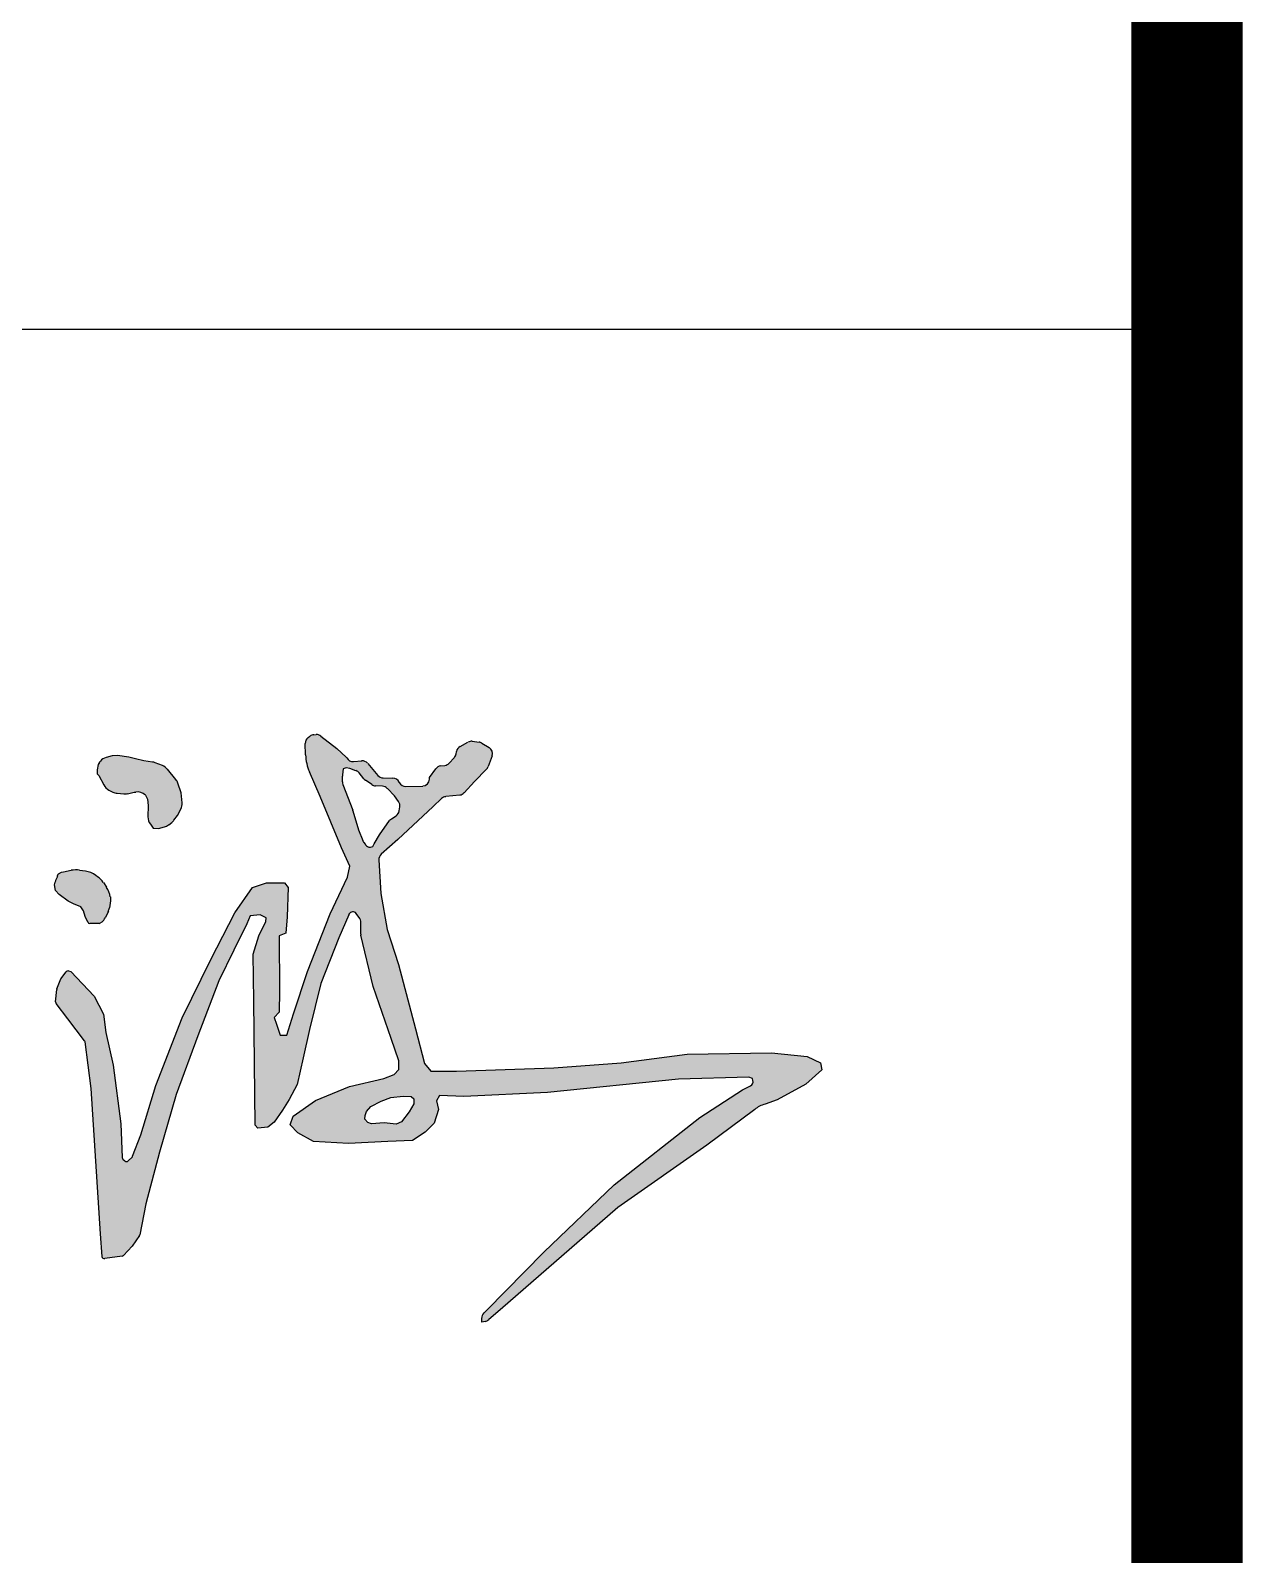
# Model space of a CAD drawing. Extents: x 1036631 to 1215829, y 649019 to 896649.
# Drawn here: x 1154309 to 1155399, y 812418 to 813789 of the extents above; entities that cross this region are included whole.
import ezdxf

# ---------------------------------------------------------------- set-up
doc = ezdxf.new("R2010")
doc.units = 0
doc.header["$LTSCALE"] = 1000
doc.header["$MEASUREMENT"] = 0
for name, color, linetype in [('TWT_TITLE', 7, 'Continuous'), ('图框', 7, 'Continuous'), ('签名', 7, 'Continuous')]:
    doc.layers.add(name, color=color, linetype=linetype)

msp = doc.modelspace()

# ---------------------------------------------------------------- hatches: boundary and pattern name
at = {"layer": '签名'}
h = msp.add_hatch(color=4, dxfattribs=at)
h.paths.add_polyline_path([(1154605.3, 812990, -0.161092), (1154606.2, 812987.5), (1154606.2, 812975.9, 0.059171), (1154606.3, 812974.9), (1154617.4, 812928.8), (1154633.6, 812882.2), (1154640.3, 812862.1), (1154640.3, 812854.1), (1154636.3, 812849.6), (1154626.9, 812846), (1154596, 812838.9), (1154565.6, 812826.4), (1154545.5, 812812.1), (1154542.8, 812804.5), (1154549.5, 812797.3), (1154563.8, 812789.3), (1154595.1, 812787.5), (1154630.5, 812789.3), (1154652.8, 812790.2), (1154664, 812797.8), (1154672.1, 812805.8), (1154676.1, 812818.3), (1154674.3, 812825.9), (1154677, 812830.8), (1154698.9, 812829.9), (1154774, 812833.5), (1154891.8, 812845.6), (1154955.2, 812847.3), (1154958.4, 812846), (1154958.8, 812844.2, -0.351664), (1154956.6, 812839.4), (1154949.4, 812835.8), (1154911.2, 812811), (1154834, 812750.4), (1154770.8, 812689.9), (1154719.2, 812637.6), (1154716.8, 812635.2, 0.182737), (1154714.9, 812630.4), (1154714.9, 812627.1), (1154718.1, 812627.6, 0.107749), (1154721.3, 812629.3), (1154731.4, 812638), (1154837.2, 812730), (1154917.5, 812786.1), (1154960.5, 812818.1, -0.146318), (1154969.8, 812822.9), (1154980.5, 812826.8), (1155006.3, 812841.1), (1155020.9, 812853.8), (1155019.6, 812860.2), (1155007.5, 812865.9), (1154975.6, 812869.1), (1154899.7, 812867.9), (1154840.3, 812860.2), (1154779.7, 812855.8), (1154692.3, 812852.6), (1154669.3, 812852.6), (1154663.6, 812859.6), (1154655.3, 812890.8), (1154640.2, 812948.5), (1154629.9, 812980), (1154624.3, 813012.6), (1154622.5, 813042.7, -0.229187), (1154624.6, 813047.8), (1154639.4, 813061.1), (1154671.3, 813090.6), (1154678.9, 813097.9, -0.163206), (1154682.6, 813099.6), (1154695.2, 813101, 0.182466), (1154699.2, 813103.1), (1154708.4, 813113.3), (1154719.3, 813124.2, 0.112028), (1154720.8, 813126.6), (1154724.2, 813136.2, 0.355152), (1154721.5, 813143.8), (1154715.1, 813147.6, 0.105653), (1154712.6, 813148.5), (1154706.5, 813149.3, 0.158327), (1154702.6, 813148.5), (1154695.5, 813144.7, 0.229319), (1154692.3, 813140.1), (1154692, 813137.9, -0.149826), (1154690.3, 813134.6), (1154685.6, 813129.6, -0.170427), (1154681.8, 813127.7), (1154678, 813127.2, 0.205569), (1154673.7, 813124.6), (1154668.1, 813116.9), (1154668, 813115.1, -0.389723), (1154661.9, 813109.1), (1154646.8, 813108.6, -0.298366), (1154640.8, 813112.3), (1154640.7, 813112.5, 0.282824), (1154635.1, 813116.2), (1154626.3, 813116.4, -0.213806), (1154621.6, 813118.6), (1154612.4, 813129.5, 0.241802), (1154607, 813131.7), (1154599.7, 813131.1, -0.296225), (1154593.6, 813134.4), (1154593.1, 813135.2), (1154584.8, 813142.8), (1154570.3, 813154, 0.183189), (1154566, 813155.4), (1154563.9, 813155.2, 0.143474), (1154560.5, 813154), (1154558.8, 813152.7, 0.248651), (1154556.2, 813147.4), (1154556.6, 813137.1, 0.093275), (1154560, 813121.8), (1154569.6, 813099.6), (1154588.8, 813053.4), (1154596.3, 813037.1), (1154594.3, 813027.1), (1154578.7, 812994.2), (1154558.4, 812942.4), (1154545.6, 812904.2), (1154539.6, 812885.1), (1154533.6, 812885.1), (1154530.4, 812895), (1154528.4, 812901), (1154532.8, 812905.8), (1154533.2, 812924.5), (1154532.8, 812974.3), (1154538.8, 812976.7), (1154540, 812991.5), (1154540.8, 813017.8), (1154537.6, 813022.1), (1154521.3, 813022.1), (1154508.9, 813017.8), (1154493, 812995), (1154471.4, 812953.2), (1154445.5, 812900.5), (1154421.9, 812839.9), (1154408.4, 812795.3), (1154400.8, 812775.7), (1154397, 812772, -0.398668), (1154394.1, 812771.9), (1154392.3, 812773.6, -0.202683), (1154391.6, 812775.1), (1154390.4, 812805.2), (1154383.6, 812858.2), (1154376.9, 812887.4), (1154374.9, 812903.8), (1154366.5, 812920.1), (1154345.4, 812942.4), (1154343.4, 812942.8, 0.27777), (1154341.4, 812942), (1154336.5, 812935.8), (1154332.9, 812926.7, 0.073618), (1154332.8, 812926.1), (1154331.8, 812915, 0.189344), (1154332.2, 812913.5), (1154342.9, 812899.7), (1154358.2, 812879.6), (1154363.8, 812837.1), (1154372.2, 812706.5), (1154373.5, 812686, 0.436729), (1154375.9, 812684.1), (1154391.5, 812686.3, 0.16879), (1154392.7, 812686.9), (1154400.7, 812695.3), (1154407.2, 812704.8, 0.102966), (1154407.5, 812705.6), (1154412.8, 812733.3), (1154425.3, 812779.8), (1154440.1, 812831.8), (1154459.8, 812884.5), (1154478.6, 812933.8), (1154492.1, 812961.5), (1154503.7, 812985.2), (1154506.8, 812992.4), (1154515.8, 812993.2), (1154521.1, 812990.6), (1154520.7, 812987.4), (1154514.4, 812974.5), (1154509.5, 812957.9), (1154510, 812915.9), (1154511.3, 812804.1), (1154513.6, 812801.4), (1154522.5, 812802.3), (1154528.3, 812806.8), (1154535.9, 812817.5), (1154541.7, 812827.3), (1154548.9, 812840.7), (1154554.3, 812864.6), (1154560.1, 812890.1), (1154570.4, 812931.6), (1154586.5, 812972.7), (1154595.3, 812993.3, -0.469667), (1154601.6, 812995.1)])
h.paths.add_polyline_path([(1154614.8, 813054.2, -0.288827), (1154610.4, 813056.4), (1154608.7, 813058.7, -0.065977), (1154607.9, 813060.2), (1154604.1, 813069.8), (1154599.1, 813086.8, 0.044379), (1154598.7, 813087.8, -0.024291), (1154599, 813087.3), (1154590, 813110.5, -0.091237), (1154589.6, 813112.8), (1154589.6, 813118.6), (1154590.5, 813124.7), (1154593, 813125.4), (1154596.4, 813124.8), (1154601.8, 813122.9, -0.144533), (1154604.8, 813120.9), (1154608.9, 813115.7, 0.074132), (1154610.3, 813114.5), (1154616.2, 813110.4, 0.138918), (1154619.5, 813109.3), (1154625.7, 813109, -0.194331), (1154630.1, 813107), (1154636.5, 813100.2), (1154640.1, 813095.2, -0.202294), (1154641.3, 813090.4), (1154640.7, 813086.7, -0.204654), (1154638, 813082.4), (1154633.7, 813079.6, 0.089425), (1154632.1, 813078), (1154623, 813065.1), (1154618.3, 813057), (1154617, 813054.8)], flags=16)
h.paths.add_polyline_path([(1154644.2, 812830.2), (1154651.6, 812829.9), (1154654, 812827.8), (1154654, 812823.3), (1154649.8, 812816.2), (1154642.9, 812807.1), (1154638.1, 812805), (1154627.2, 812806.1), (1154615.8, 812805.3), (1154612.4, 812806.4), (1154609.7, 812809.5), (1154610, 812812.7), (1154611.4, 812816.4), (1154615.3, 812820.9), (1154624.6, 812825.7), (1154633.3, 812828.9)], flags=16)
h.paths.add_polyline_path([(1154412.5, 813100.9), (1154414.5, 813097.4), (1154415, 813091.5), (1154414.8, 813081.4, 0.170281), (1154417, 813074.7), (1154419.6, 813071.2), (1154424.2, 813070.9), (1154429.6, 813072.3, 0.103189), (1154433.5, 813074.2), (1154436.2, 813076.4, 0.062296), (1154438.1, 813078.3), (1154441.4, 813082.5), (1154444.4, 813088.3, 0.141144), (1154445.5, 813094.1), (1154444.8, 813103), (1154441.8, 813111.7, 0.087273), (1154440, 813114.9), (1154432.3, 813124.3, 0.128318), (1154427.9, 813127.5), (1154421.3, 813130.1, 0.060575), (1154418.8, 813130.7), (1154411.2, 813131.8), (1154403.7, 813133.5), (1154397.7, 813135.2), (1154387.3, 813136.6), (1154382.7, 813136.4), (1154377.1, 813134.9), (1154375.6, 813134.2, 0.142069), (1154371.1, 813130.4), (1154369.9, 813128.6), (1154369.2, 813123.8), (1154369.2, 813120.2), (1154370.6, 813118.7), (1154375.1, 813110.1, 0.158988), (1154379.7, 813105.5), (1154383.3, 813103.7, 0.091187), (1154387, 813102.6), (1154393.1, 813102, 0.078859), (1154396.4, 813102.2), (1154402.5, 813103.5), (1154403.8, 813103.7, -0.22636)], flags=17)
h.paths.add_polyline_path([(1154348, 813003.3), (1154354.4, 813000.6), (1154356.9, 812996.9), (1154358.4, 812991.7), (1154360.6, 812986.8, 0.295053), (1154362.6, 812985.5), (1154370.9, 812985.5, 0.162181), (1154372.2, 812986), (1154373.3, 812986.8, 0.119743), (1154376.4, 812990.6), (1154379.2, 812996.3, 0.078472), (1154380.2, 812999.5), (1154381.1, 813006), (1154381, 813009.4, 0.110904), (1154377.6, 813018), (1154374.7, 813022.3, 0.087686), (1154369.5, 813027.6), (1154367.8, 813028.9, 0.119431), (1154358.6, 813032.7), (1154353.2, 813033.5, 0.087256), (1154345.9, 813033.3), (1154338.8, 813031.9), (1154337.2, 813031.6), (1154334.5, 813030), (1154333.3, 813027.9, 0.064845), (1154331.4, 813022.7), (1154330.8, 813020.2), (1154331.7, 813015.3), (1154335.1, 813011.6), (1154343.1, 813005.5)])

# ---------------------------------------------------------------- linework, layer by layer
at = {"layer": 'TWT_TITLE', "const_width": 100}
msp.add_lwpolyline([(1099449.1, 784418.7), (1155349.1, 784418.7), (1155349.1, 824418.7), (1099449.1, 824418.7)], close=True, dxfattribs=at)
at = {"layer": '图框', "color": 0}
msp.add_line((1149649.1, 813519.9), (1155327.1, 813519.9), dxfattribs=at)
at = {"layer": '图框', "color": 4, "const_width": 98.6}
msp.add_lwpolyline([(1149649.1, 824418.7), (1155349.1, 824418.7), (1155349.1, 784418.7), (1149649.1, 784418.7)], close=True, dxfattribs=at)
at = {"layer": '签名', "color": 4}
for p, q in [((1154558.8, 813152.7, -1062.2), (1154560.5, 813154, -1062.2)), ((1154563.9, 813155.2, -1062.2), (1154566, 813155.4, -1062.2)), ((1154570.3, 813154, -1062.2), (1154584.8, 813142.8, -1062.2)), ((1154387.3, 813136.6, -1062.2), (1154382.7, 813136.4, -1062.2)), ((1154397.7, 813135.2, -1062.2), (1154387.3, 813136.6, -1062.2)), ((1154556.6, 813137.1, -1062.2), (1154556.2, 813147.4, -1062.2)), ((1154584.8, 813142.8, -1062.2), (1154593.1, 813135.2, -1062.2)), ((1154692, 813137.9, -1062.2), (1154692.3, 813140.1, -1062.2)), ((1154695.5, 813144.7, -1062.2), (1154702.6, 813148.5, -1062.2)), ((1154706.5, 813149.3, -1062.2), (1154712.6, 813148.5, -1062.2)), ((1154715.1, 813147.6, -1062.2), (1154721.5, 813143.8, -1062.2)), ((1154369.9, 813128.6, -1062.2), (1154369.2, 813123.8, -1062.2)), ((1154369.2, 813123.8, -1062.2), (1154369.2, 813120.2, -1062.2)), ((1154371.1, 813130.4, -1062.2), (1154369.9, 813128.6, -1062.2)), ((1154377.1, 813134.9, -1062.2), (1154375.6, 813134.2, -1062.2)), ((1154382.7, 813136.4, -1062.2), (1154377.1, 813134.9, -1062.2)), ((1154403.7, 813133.5, -1062.2), (1154397.7, 813135.2, -1062.2)), ((1154411.2, 813131.8, -1062.2), (1154403.7, 813133.5, -1062.2)), ((1154418.8, 813130.7, -1062.2), (1154411.2, 813131.8, -1062.2)), ((1154427.9, 813127.5, -1062.2), (1154421.3, 813130.1, -1062.2)), ((1154440, 813114.9, -1062.2), (1154432.3, 813124.3, -1062.2)), ((1154590.5, 813124.7, -1062.2), (1154589.7, 813119.1, -1062.2)), ((1154593, 813125.4, -1062.2), (1154590.5, 813124.7, -1062.2)), ((1154596.4, 813124.8, -1062.2), (1154593, 813125.4, -1062.2)), ((1154593.1, 813135.2, -1062.2), (1154593.6, 813134.4, -1062.2)), ((1154601.8, 813122.9, -1062.2), (1154596.4, 813124.8, -1062.2)), ((1154599.7, 813131.1, -1062.2), (1154607, 813131.7, -1062.2)), ((1154612.4, 813129.5, -1062.2), (1154621.6, 813118.6, -1062.2)), ((1154668.1, 813116.9, -1062.2), (1154673.7, 813124.6, -1062.2)), ((1154678, 813127.2, -1062.2), (1154681.8, 813127.7, -1062.2)), ((1154685.6, 813129.6, -1062.2), (1154690.3, 813134.6, -1062.2)), ((1154719.3, 813124.2, -1062.2), (1154708.4, 813113.3, -1062.2)), ((1154724.2, 813136.2, -1062.2), (1154720.8, 813126.6, -1062.2)), ((1154369.2, 813120.2, -1062.2), (1154370.6, 813118.7, -1062.2)), ((1154370.6, 813118.7, -1062.2), (1154375.1, 813110.1, -1062.2)), ((1154444.8, 813103, -1062.2), (1154441.8, 813111.7, -1062.2)), ((1154569.6, 813099.6, -1062.2), (1154560, 813121.8, -1062.2)), ((1154589.6, 813118.1, -1062.2), (1154589.6, 813112.8, -1062.2)), ((1154590, 813110.5, -1062.2), (1154599, 813087.3, -1062.2)), ((1154608.9, 813115.7, -1062.2), (1154604.8, 813120.9, -1062.2)), ((1154616.2, 813110.4, -1062.2), (1154610.3, 813114.5, -1062.2)), ((1154625.7, 813109, -1062.2), (1154619.5, 813109.3, -1062.2)), ((1154626.3, 813116.4, -1062.2), (1154635.1, 813116.2, -1062.2)), ((1154640.7, 813112.5, -1062.2), (1154640.8, 813112.3, -1062.2)), ((1154646.8, 813108.6, -1062.2), (1154661.9, 813109.1, -1062.2)), ((1154668, 813115.1, -1062.2), (1154668.1, 813116.9, -1062.2)), ((1154708.4, 813113.3, -1062.2), (1154699.2, 813103.1, -1062.2)), ((1154379.7, 813105.5, -1062.2), (1154383.3, 813103.7, -1062.2)), ((1154387, 813102.6, -1062.2), (1154393.1, 813102, -1062.2)), ((1154396.4, 813102.2, -1062.2), (1154402.5, 813103.5, -1062.2)), ((1154402.5, 813103.5, -1062.2), (1154403.8, 813103.7, -1062.2)), ((1154412.5, 813100.9, -1062.2), (1154414.5, 813097.4, -1062.2)), ((1154414.5, 813097.4, -1062.2), (1154415, 813091.5, -1062.2)), ((1154445.5, 813094.1, -1062.2), (1154444.8, 813103, -1062.2)), ((1154588.8, 813053.4, -1062.2), (1154569.6, 813099.6, -1062.2)), ((1154636.5, 813100.2, -1062.2), (1154630.1, 813107, -1062.2)), ((1154640.1, 813095.2, -1062.2), (1154636.5, 813100.2, -1062.2)), ((1154678.9, 813097.9, -1062.2), (1154671.3, 813090.6, -1062.2)), ((1154695.2, 813101, -1062.2), (1154682.6, 813099.6, -1062.2)), ((1154415, 813091.5, -1062.2), (1154414.8, 813081.4, -1062.2)), ((1154438.1, 813078.3, -1062.2), (1154441.4, 813082.5, -1062.2)), ((1154441.4, 813082.5, -1062.2), (1154444.4, 813088.3, -1062.2)), ((1154599.1, 813086.8, -1062.2), (1154604.1, 813069.8, -1062.2)), ((1154633.7, 813079.6, -1062.2), (1154638, 813082.4, -1062.2)), ((1154671.3, 813090.6, -1062.2), (1154639.4, 813061.1, -1062.2)), ((1154640.7, 813086.7, -1062.2), (1154641.3, 813090.4, -1062.2)), ((1154417, 813074.7, -1062.2), (1154419.6, 813071.2, -1062.2)), ((1154419.6, 813071.2, -1062.2), (1154424.2, 813070.9, -1062.2)), ((1154424.2, 813070.9, -1062.2), (1154429.6, 813072.3, -1062.2)), ((1154433.5, 813074.2, -1062.2), (1154436.2, 813076.4, -1062.2)), ((1154604.1, 813069.8, -1062.2), (1154607.9, 813060.2, -1062.2)), ((1154623, 813065.1, -1062.2), (1154632.1, 813078, -1062.2)), ((1154608.7, 813058.7, -1062.2), (1154610.4, 813056.4, -1062.2)), ((1154614.8, 813054.2, -1062.2), (1154617, 813054.8, -1062.2)), ((1154617, 813054.8, -1062.2), (1154618.3, 813057, -1062.2)), ((1154618.3, 813057, -1062.2), (1154623, 813065.1, -1062.2)), ((1154639.4, 813061.1, -1062.2), (1154624.6, 813047.8, -1062.2)), ((1154596.3, 813037.1, -1062.2), (1154588.8, 813053.4, -1062.2)), ((1154622.5, 813042.7, -1062.2), (1154624.3, 813012.6, -1062.2)), ((1154333.3, 813027.9, -1062.2), (1154334.5, 813030, -1062.2)), ((1154334.5, 813030, -1062.2), (1154337.2, 813031.6, -1062.2)), ((1154337.2, 813031.6, -1062.2), (1154338.8, 813031.9, -1062.2)), ((1154338.8, 813031.9, -1062.2), (1154345.9, 813033.3, -1062.2)), ((1154353.2, 813033.5, -1062.2), (1154358.6, 813032.7, -1062.2)), ((1154367.8, 813028.9, -1062.2), (1154369.5, 813027.6, -1062.2)), ((1154578.7, 812994.2, -1062.2), (1154594.3, 813027.1, -1062.2)), ((1154594.3, 813027.1, -1062.2), (1154596.3, 813037.1, -1062.2)), ((1154330.8, 813020.2, -1062.2), (1154331.4, 813022.7, -1062.2)), ((1154331.7, 813015.3, -1062.2), (1154330.8, 813020.2, -1062.2)), ((1154335.1, 813011.6, -1062.2), (1154331.7, 813015.3, -1062.2)), ((1154374.7, 813022.3, -1062.2), (1154377.6, 813018, -1062.2)), ((1154493, 812995, -1062.2), (1154508.9, 813017.8, -1062.2)), ((1154508.9, 813017.8, -1062.2), (1154521.3, 813022.1, -1062.2)), ((1154521.3, 813022.1, -1062.2), (1154537.6, 813022.1, -1062.2)), ((1154537.6, 813022.1, -1062.2), (1154540.8, 813017.8, -1062.2)), ((1154540.8, 813017.8, -1062.2), (1154540, 812991.5, -1062.2)), ((1154343.1, 813005.5, -1062.2), (1154335.1, 813011.6, -1062.2)), ((1154348, 813003.3, -1062.2), (1154343.1, 813005.5, -1062.2)), ((1154354.4, 813000.6, -1062.2), (1154348, 813003.3, -1062.2)), ((1154356.9, 812996.9, -1062.2), (1154354.4, 813000.6, -1062.2)), ((1154381.1, 813006, -1062.2), (1154380.2, 812999.5, -1062.2)), ((1154381, 813009.4, -1062.2), (1154381.1, 813006, -1062.2)), ((1154624.3, 813012.6, -1062.2), (1154629.9, 812980, -1062.2)), ((1154358.4, 812991.7, -1062.2), (1154356.9, 812996.9, -1062.2)), ((1154360.6, 812986.8, -1062.2), (1154358.4, 812991.7, -1062.2)), ((1154373.3, 812986.8, -1062.2), (1154372.2, 812986, -1062.2)), ((1154379.2, 812996.3, -1062.2), (1154376.4, 812990.6, -1062.2)), ((1154471.4, 812953.2, -1062.2), (1154493, 812995, -1062.2)), ((1154506.8, 812992.4, -1062.2), (1154503.7, 812985.2, -1062.2)), ((1154515.8, 812993.2, -1062.2), (1154506.8, 812992.4, -1062.2)), ((1154514.4, 812974.5, -1062.2), (1154520.7, 812987.4, -1062.2)), ((1154521.1, 812990.6, -1062.2), (1154515.8, 812993.2, -1062.2)), ((1154520.7, 812987.4, -1062.2), (1154521.1, 812990.6, -1062.2)), ((1154540, 812991.5, -1062.2), (1154538.8, 812976.7, -1062.2)), ((1154558.4, 812942.4, -1062.2), (1154578.7, 812994.2, -1062.2)), ((1154595.3, 812993.3, -1062.2), (1154586.5, 812972.7, -1062.2)), ((1154602, 812994.5, -1062.2), (1154601.4, 812995.3, -1062.2)), ((1154605.4, 812989.9, -1062.2), (1154602, 812994.5, -1062.2)), ((1154606.2, 812975.9, -1062.2), (1154606.2, 812987.5, -1062.2)), ((1154370.9, 812985.5, -1062.2), (1154362.6, 812985.5, -1062.2)), ((1154503.7, 812985.2, -1062.2), (1154492.1, 812961.5, -1062.2)), ((1154509.5, 812957.9, -1062.2), (1154514.4, 812974.5, -1062.2)), ((1154538.8, 812976.7, -1062.2), (1154532.8, 812974.3, -1062.2)), ((1154532.8, 812974.3, -1062.2), (1154533.2, 812924.5, -1062.2)), ((1154586.5, 812972.7, -1062.2), (1154570.4, 812931.6, -1062.2)), ((1154617.4, 812928.8, -1062.2), (1154606.3, 812974.9, -1062.2)), ((1154629.9, 812980, -1062.2), (1154640.2, 812948.5, -1062.2)), ((1154492.1, 812961.5, -1062.2), (1154478.6, 812933.8, -1062.2)), ((1154445.5, 812900.5, -1062.2), (1154471.4, 812953.2, -1062.2)), ((1154510, 812915.9, -1062.2), (1154509.5, 812957.9, -1062.2)), ((1154640.2, 812948.5, -1062.2), (1154655.3, 812890.8, -1062.2)), ((1154332.9, 812926.7, -1062.2), (1154336.5, 812935.8, -1062.2)), ((1154336.5, 812935.8, -1062.2), (1154341.4, 812942, -1062.2)), ((1154343.4, 812942.8, -1062.2), (1154345.4, 812942.4, -1062.2)), ((1154345.4, 812942.4, -1062.2), (1154366.5, 812920.1, -1062.2)), ((1154478.6, 812933.8, -1062.2), (1154459.8, 812884.5, -1062.2)), ((1154545.6, 812904.2, -1062.2), (1154558.4, 812942.4, -1062.2)), ((1154570.4, 812931.6, -1062.2), (1154560.1, 812890.1, -1062.2)), ((1154331.8, 812915, -1062.2), (1154332.8, 812926.1, -1062.2)), ((1154366.5, 812920.1, -1062.2), (1154374.9, 812903.8, -1062.2)), ((1154533.2, 812924.5, -1062.2), (1154532.8, 812905.8, -1062.2)), ((1154633.6, 812882.2, -1062.2), (1154617.4, 812928.8, -1062.2)), ((1154342.9, 812899.7, -1062.2), (1154332.2, 812913.5, -1062.2)), ((1154374.9, 812903.8, -1062.2), (1154376.9, 812887.4, -1062.2)), ((1154511.3, 812804.1, -1062.2), (1154510, 812915.9, -1062.2)), ((1154532.8, 812905.8, -1062.2), (1154528.4, 812901, -1062.2)), ((1154539.6, 812885.1, -1062.2), (1154545.6, 812904.2, -1062.2)), ((1154357.9, 812880.1, -1062.2), (1154342.9, 812899.7, -1062.2)), ((1154421.9, 812839.9, -1062.2), (1154445.5, 812900.5, -1062.2)), ((1154528.4, 812901, -1062.2), (1154530.4, 812895, -1062.2)), ((1154530.4, 812895, -1062.2), (1154533.6, 812885.1, -1062.2)), ((1154560.1, 812890.1, -1062.2), (1154554.3, 812864.6, -1062.2)), ((1154655.3, 812890.8, -1062.2), (1154663.6, 812859.6, -1062.2)), ((1154363.8, 812837.1, -1062.2), (1154358.3, 812879.1, -1062.2)), ((1154376.9, 812887.4, -1062.2), (1154383.6, 812858.2, -1062.2)), ((1154459.8, 812884.5, -1062.2), (1154440.1, 812831.8, -1062.2)), ((1154533.6, 812885.1, -1062.2), (1154539.6, 812885.1, -1062.2)), ((1154640.3, 812862.1, -1062.2), (1154633.6, 812882.2, -1062.2)), ((1154554.3, 812864.6, -1062.2), (1154548.9, 812840.7, -1062.2)), ((1154840.3, 812860.2, -1062.2), (1154899.7, 812867.9, -1062.2)), ((1154899.7, 812867.9, -1062.2), (1154975.6, 812869.1, -1062.2)), ((1154975.6, 812869.1, -1062.2), (1155007.5, 812865.9, -1062.2)), ((1155007.5, 812865.9, -1062.2), (1155019.6, 812860.2, -1062.2)), ((1154383.6, 812858.2, -1062.2), (1154390.4, 812805.2, -1062.2)), ((1154626.9, 812846, -1062.2), (1154636.3, 812849.6, -1062.2)), ((1154636.3, 812849.6, -1062.2), (1154640.3, 812854.1, -1062.2)), ((1154640.3, 812854.1, -1062.2), (1154640.3, 812862.1, -1062.2)), ((1154663.6, 812859.6, -1062.2), (1154669.3, 812852.6, -1062.2)), ((1154669.3, 812852.6, -1062.2), (1154692.3, 812852.6, -1062.2)), ((1154692.3, 812852.6, -1062.2), (1154779.7, 812855.8, -1062.2)), ((1154779.7, 812855.8, -1062.2), (1154840.3, 812860.2, -1062.2)), ((1155020.9, 812853.8, -1062.2), (1155006.3, 812841.1, -1062.2)), ((1155019.6, 812860.2, -1062.2), (1155020.9, 812853.8, -1062.2)), ((1154372.2, 812706.5, -1062.2), (1154363.8, 812837.1, -1062.2)), ((1154408.4, 812795.3, -1062.2), (1154421.9, 812839.9, -1062.2)), ((1154548.9, 812840.7, -1062.2), (1154541.7, 812827.3, -1062.2)), ((1154565.6, 812826.4, -1062.2), (1154596, 812838.9, -1062.2)), ((1154596, 812838.9, -1062.2), (1154626.9, 812846, -1062.2)), ((1154891.8, 812845.6, -1062.2), (1154774, 812833.5, -1062.2)), ((1154955.2, 812847.3, -1062.2), (1154891.8, 812845.6, -1062.2)), ((1154911.2, 812811, -1062.2), (1154949.4, 812835.8, -1062.2)), ((1154949.4, 812835.8, -1062.2), (1154956.6, 812839.4, -1062.2)), ((1154958.4, 812846, -1062.2), (1154955.2, 812847.3, -1062.2)), ((1154958.8, 812844.2, -1062.2), (1154958.4, 812846, -1062.2)), ((1155006.3, 812841.1, -1062.2), (1154980.5, 812826.8, -1062.2)), ((1154440.1, 812831.8, -1062.2), (1154425.3, 812779.8, -1062.2)), ((1154541.7, 812827.3, -1062.2), (1154535.9, 812817.5, -1062.2)), ((1154545.5, 812812.1, -1062.2), (1154565.6, 812826.4, -1062.2)), ((1154615.3, 812820.9, -1062.2), (1154624.6, 812825.7, -1062.2)), ((1154624.6, 812825.7, -1062.2), (1154633.3, 812828.9, -1062.2)), ((1154633.3, 812828.9, -1062.2), (1154644.2, 812830.2, -1062.2)), ((1154644.2, 812830.2, -1062.2), (1154651.6, 812829.9, -1062.2)), ((1154654, 812823.3, -1062.2), (1154649.8, 812816.2, -1062.2)), ((1154651.6, 812829.9, -1062.2), (1154654, 812827.8, -1062.2)), ((1154654, 812827.8, -1062.2), (1154654, 812823.3, -1062.2)), ((1154677, 812830.8, -1062.2), (1154674.3, 812825.9, -1062.2)), ((1154674.3, 812825.9, -1062.2), (1154676.1, 812818.3, -1062.2)), ((1154698.9, 812829.9, -1062.2), (1154677, 812830.8, -1062.2)), ((1154774, 812833.5, -1062.2), (1154698.9, 812829.9, -1062.2)), ((1154980.5, 812826.8, -1062.2), (1154969.8, 812822.9, -1062.2)), ((1154535.9, 812817.5, -1062.2), (1154528.3, 812806.8, -1062.2)), ((1154542.8, 812804.5, -1062.2), (1154545.5, 812812.1, -1062.2)), ((1154609.7, 812809.5, -1062.2), (1154610, 812812.7, -1062.2)), ((1154612.4, 812806.4, -1062.2), (1154609.7, 812809.5, -1062.2)), ((1154610, 812812.7, -1062.2), (1154611.4, 812816.4, -1062.2)), ((1154611.4, 812816.4, -1062.2), (1154615.3, 812820.9, -1062.2)), ((1154649.8, 812816.2, -1062.2), (1154642.9, 812807.1, -1062.2)), ((1154676.1, 812818.3, -1062.2), (1154672.1, 812805.8, -1062.2)), ((1154834, 812750.4, -1062.2), (1154911.2, 812811, -1062.2)), ((1154960.5, 812818.1, -1062.2), (1154917.5, 812786.1, -1062.2)), ((1154390.4, 812805.2, -1062.2), (1154391.6, 812775.1, -1062.2)), ((1154401, 812776.2, -1062.2), (1154408.4, 812795.3, -1062.2)), ((1154513.6, 812801.4, -1062.2), (1154511.3, 812804.1, -1062.2)), ((1154522.5, 812802.3, -1062.2), (1154513.6, 812801.4, -1062.2)), ((1154528.3, 812806.8, -1062.2), (1154522.5, 812802.3, -1062.2)), ((1154549.5, 812797.3, -1062.2), (1154542.8, 812804.5, -1062.2)), ((1154563.8, 812789.3, -1062.2), (1154549.5, 812797.3, -1062.2)), ((1154615.8, 812805.3, -1062.2), (1154612.4, 812806.4, -1062.2)), ((1154627.2, 812806.1, -1062.2), (1154615.8, 812805.3, -1062.2)), ((1154638.1, 812805, -1062.2), (1154627.2, 812806.1, -1062.2)), ((1154642.9, 812807.1, -1062.2), (1154638.1, 812805, -1062.2)), ((1154664, 812797.8, -1062.2), (1154652.8, 812790.2, -1062.2)), ((1154672.1, 812805.8, -1062.2), (1154664, 812797.8, -1062.2)), ((1154595.1, 812787.5, -1062.2), (1154563.8, 812789.3, -1062.2)), ((1154630.5, 812789.3, -1062.2), (1154595.1, 812787.5, -1062.2)), ((1154652.8, 812790.2, -1062.2), (1154630.5, 812789.3, -1062.2)), ((1154917.5, 812786.1, -1062.2), (1154837.2, 812730, -1062.2)), ((1154392.3, 812773.6, -1062.2), (1154394.1, 812771.9, -1062.2)), ((1154397, 812772, -1062.2), (1154400.5, 812775.4, -1062.2)), ((1154425.3, 812779.8, -1062.2), (1154412.8, 812733.3, -1062.2)), ((1154770.8, 812689.9, -1062.2), (1154834, 812750.4, -1062.2)), ((1154412.8, 812733.3, -1062.2), (1154407.5, 812705.6, -1062.2)), ((1154837.2, 812730, -1062.2), (1154731.4, 812638, -1062.2)), ((1154373.5, 812686, -1062.2), (1154372.2, 812706.5, -1062.2)), ((1154407.2, 812704.8, -1062.2), (1154400.7, 812695.3, -1062.2)), ((1154391.5, 812686.3, -1062.2), (1154375.9, 812684.1, -1062.2)), ((1154400.7, 812695.3, -1062.2), (1154392.7, 812686.9, -1062.2)), ((1154719.2, 812637.6, -1062.2), (1154770.8, 812689.9, -1062.2)), ((1154714.9, 812627.1, -1062.2), (1154714.9, 812630.4, -1062.2)), ((1154716.8, 812635.2, -1062.2), (1154719.2, 812637.6, -1062.2)), ((1154731.4, 812638, -1062.2), (1154721.3, 812629.3, -1062.2)), ((1154718.1, 812627.6, -1062.2), (1154714.9, 812627.1, -1062.2))]:
    msp.add_line(p, q, dxfattribs=at)
for centre, radius, start, end in [((1154562.6, 813147.6, -1062.2), 6.37, 126.2324, 182.0863), ((1154564.3, 813148.9, -1062.2), 6.37, 93.5735, 126.2324), ((1154566.4, 813149, -1062.2), 6.37, 52.0502, 93.5735), ((1154599, 813138.6, -1062.2), 42.5, 182.0863, 203.4016), ((1154685.7, 813139, -1062.2), 6.37, 316.4464, 350.5304), ((1154698.6, 813139.1, -1062.2), 6.37, 118.8676, 170.5304), ((1154705.7, 813143, -1062.2), 6.37, 82.8805, 118.8676), ((1154711.8, 813142.2, -1062.2), 6.37, 58.7562, 82.8805), ((1154718.2, 813138.3, -1062.2), 6.37, 340.5459, 58.7562), ((1154379.9, 813124.5, -1062.2), 10.6, 113.9458, 146.2892), ((1154417.4, 813120.2, -1062.2), 10.6, 68.4441, 82.3099), ((1154424, 813117.6, -1062.2), 10.6, 39.1957, 68.4441), ((1154599.2, 813137.5, -1062.2), 6.37, 208.6294, 274.6318), ((1154599.8, 813116.9, -1062.2), 6.37, 38.6817, 71.5785), ((1154607.5, 813125.4, -1062.2), 6.37, 40.2585, 94.6318), ((1154678.9, 813120.9, -1062.2), 6.37, 97.7592, 144.2248), ((1154681, 813134, -1062.2), 6.37, 277.7592, 316.4464), ((1154714.8, 813128.7, -1062.2), 6.37, 314.9775, 340.5459), ((1154384.5, 813115, -1062.2), 10.6, 207.3179, 243.4529), ((1154431.7, 813108.2, -1062.2), 10.6, 19.2447, 39.1957), ((1154596, 813118.1, -1062.2), 6.37, 171.8636, 180.1478), ((1154596, 813112.8, -1062.2), 6.37, 180.1478, 200.9999), ((1154613.9, 813119.7, -1062.2), 6.37, 218.6817, 235.6406), ((1154619.8, 813115.6, -1062.2), 6.37, 235.6406, 267.2758), ((1154626.5, 813122.8, -1062.2), 6.37, 220.2585, 268.5324), ((1154634.9, 813109.8, -1062.2), 6.37, 25.3636, 88.5324), ((1154646.6, 813115, -1062.2), 6.37, 205.3636, 271.8169), ((1154661.7, 813115.5, -1062.2), 6.37, 271.8169, 356.9849), ((1154388.1, 813113.2, -1062.2), 10.6, 243.4529, 264.2939), ((1154394.1, 813112.6, -1062.2), 10.6, 264.2939, 282.3297), ((1154405.2, 813093.2, -1062.2), 10.6, 46.5706, 97.5887), ((1154625.4, 813102.6, -1062.2), 6.37, 43.2867, 87.2758), ((1154683.3, 813093.2, -1062.2), 6.37, 96.6274, 133.7045), ((1154694.5, 813107.4, -1062.2), 6.37, 276.6274, 317.9904), ((1154434.9, 813093.2, -1062.2), 10.6, 332.6318, 4.7674), ((1154593, 813085, -1062.2), 6.37, 16.4017, 20.9999), ((1154634.4, 813087.7, -1062.2), 6.37, 304.266, 350.5303), ((1154635, 813091.4, -1062.2), 6.37, 350.5303, 36.2753), ((1154425.4, 813081.1, -1062.2), 10.6, 178.6017, 217.2565), ((1154426.9, 813082.6, -1062.2), 10.6, 284.4594, 308.0252), ((1154429.7, 813084.8, -1062.2), 10.6, 308.0252, 322.284), ((1154637.3, 813074.3, -1062.2), 6.37, 124.266, 144.7064), ((1154613.8, 813062.5, -1062.2), 6.37, 201.1764, 216.2753), ((1154614.3, 813058.8, -1062.2), 4.6, 211.9977, 276.4383), ((1154628.8, 813043, -1062.2), 6.37, 131.8555, 183.4896), ((1154352.1, 813017.9, -1062.2), 21.2, 151.9088, 166.7495), ((1154350, 813012.5, -1062.2), 21.2, 81.3541, 101.3013), ((1154355.4, 813011.6, -1062.2), 21.2, 54.1116, 81.3541), ((1154357.1, 813010.4, -1062.2), 21.2, 34.0668, 54.1116), ((1154360, 813006.1, -1062.2), 21.2, 8.7529, 34.0668), ((1154369.6, 813000.9, -1062.2), 10.6, 334.1614, 352.109), ((1154362.6, 812987.7, -1062.2), 2.12, 204.2445, 270), ((1154370.9, 812987.7, -1062.2), 2.12, 270, 306.8483), ((1154366.9, 812995.3, -1062.2), 10.6, 306.8483, 334.1614), ((1154599.2, 812991.6, -1062.2), 4.25, 59.0561, 156.7851), ((1154601.9, 812987.5, -1062.2), 4.25, 0, 35.5589), ((1154610.4, 812975.9, -1062.2), 4.25, 180, 193.5452), ((1154343, 812940.7, -1062.2), 2.12, 80.0085, 142.1032), ((1154334.9, 812925.9, -1062.2), 2.12, 158.1684, 175.0099), ((1154333.9, 812914.8, -1062.2), 2.12, 175.0099, 217.8968), ((1154356.2, 812878.8, -1062.2), 2.12, 7.5297, 37.2565), ((1154954.7, 812843.2, -1062.2), 4.25, 296.5471, 14.0468), ((1154973.2, 812805, -1062.2), 18.2, 100.7212, 134.0184), ((1154393.7, 812775.1, -1062.2), 2.12, 182.2043, 228.0351), ((1154395.5, 812773.5, -1062.2), 2.12, 228.0351, 314.9775), ((1154399, 812776.9, -1062.2), 2.12, 314.9775, 338.7908), ((1154405.4, 812706, -1062.2), 2.12, 325.6922, 349.2074), ((1154375.6, 812686.2, -1062.2), 2.12, 183.7547, 278.1238), ((1154391.2, 812688.4, -1062.2), 2.12, 278.1238, 316.4464), ((1154722.3, 812630.2, -1062.2), 7.42, 137.3847, 178.8078), ((1154715.8, 812635.8, -1062.2), 8.5, 285.8705, 310.4699)]:
    msp.add_arc(centre, radius, start, end, dxfattribs=at)

doc.saveas('drawing.dxf')
